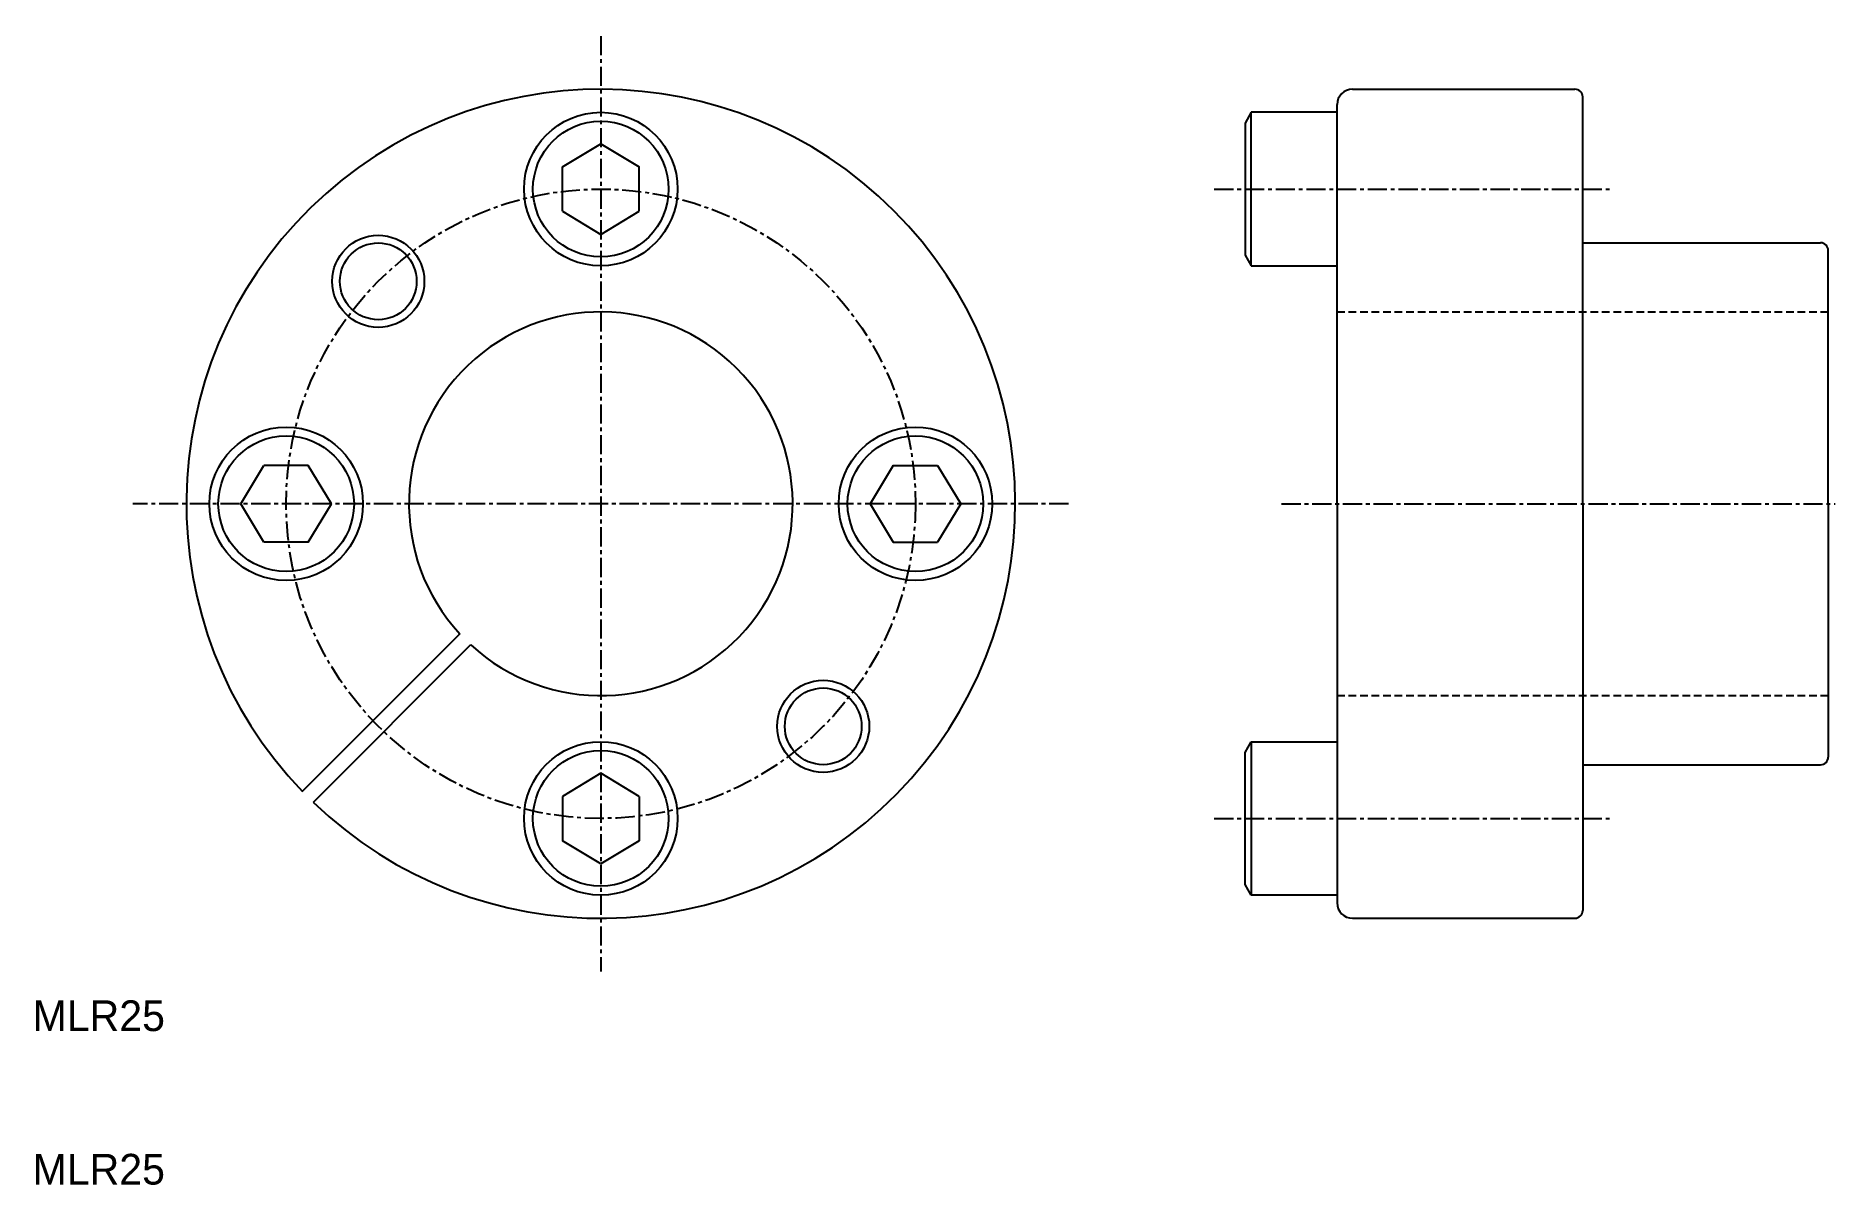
# Model space of a CAD drawing. Extents: x 10 to 127, y 10 to 85.
import ezdxf

# ---------------------------------------------------------------- set-up
doc = ezdxf.new("R2010")
doc.units = 0
doc.linetypes.add('CENTER', pattern=[2, 1.25, -0.25, 0.25, -0.25])
doc.linetypes.add('DASHED', pattern=[0.75, 0.5, -0.25])
doc.layers.get('0').update_dxf_attribs({"linetype": 'CONTINUOUS'})
doc.layers.add('CENTER', color=1, linetype='CENTER')

msp = doc.modelspace()

# ---------------------------------------------------------------- linework, layer by layer
at = {"color": 7, "linetype": 'CONTINUOUS'}
for p, q in [((95.99, 81.35), (110.49, 81.35)), ((89.39, 79.85), (88.99, 79.15)), ((94.99, 79.85), (89.39, 79.85)), ((89.39, 69.85), (89.39, 79.85)), ((94.99, 54.35), (94.99, 80.35)), ((94.99, 69.85), (94.99, 79.85)), ((110.99, 54.35), (110.99, 80.85)), ((88.99, 79.15), (88.99, 70.54)), ((88.99, 70.54), (89.39, 69.85)), ((110.99, 71.35), (126.49, 71.35)), ((126.99, 54.35), (126.99, 70.85)), ((89.39, 69.85), (94.99, 69.85)), ((94.99, 54.35), (94.99, 28.35)), ((110.99, 54.35), (110.99, 27.85)), ((126.99, 54.35), (126.99, 37.85)), ((37.83, 45.87), (27.57, 35.61)), ((38.54, 45.16), (28.28, 34.9)), ((88.99, 38.15), (89.39, 38.85)), ((89.39, 38.85), (94.99, 38.85)), ((89.39, 38.85), (89.39, 28.85)), ((94.99, 38.85), (94.99, 28.85)), ((88.99, 29.54), (88.99, 38.15)), ((110.99, 37.35), (126.49, 37.35)), ((89.39, 28.85), (88.99, 29.54)), ((94.99, 28.85), (89.39, 28.85)), ((95.99, 27.35), (110.49, 27.35))]:
    msp.add_line(p, q, dxfattribs=at)
at = {"color": 0}
for p, q in [((44.52, 76.29), (47.02, 77.8)), ((47.02, 77.8), (49.52, 76.29)), ((44.52, 73.4), (44.52, 76.29)), ((49.52, 73.4), (49.52, 76.29)), ((44.52, 73.4), (47.02, 71.9)), ((47.02, 71.9), (49.52, 73.4)), ((23.57, 54.35), (25.07, 56.85)), ((27.96, 56.85), (25.07, 56.85)), ((29.47, 54.35), (27.96, 56.85)), ((66.07, 56.85), (64.57, 54.35)), ((66.07, 56.85), (68.96, 56.85)), ((68.96, 56.85), (70.47, 54.35)), ((25.07, 51.85), (23.57, 54.35)), ((27.96, 51.85), (29.47, 54.35)), ((64.57, 54.35), (66.07, 51.85)), ((70.47, 54.35), (68.96, 51.85)), ((27.96, 51.85), (25.07, 51.85)), ((66.07, 51.85), (68.96, 51.85)), ((47.02, 36.8), (44.52, 35.29)), ((49.52, 35.29), (47.02, 36.8)), ((44.52, 35.29), (44.52, 32.4)), ((49.52, 35.29), (49.52, 32.4)), ((47.02, 30.9), (44.52, 32.4)), ((49.52, 32.4), (47.02, 30.9))]:
    msp.add_line(p, q, dxfattribs=at)
at = {"color": 3, "linetype": 'DASHED'}
for p, q in [((94.99, 66.85), (126.99, 66.85)), ((94.99, 41.85), (126.99, 41.85))]:
    msp.add_line(p, q, dxfattribs=at)
at = {"color": 0}
for centre, radius in [((47.02, 74.85), 5), ((47.02, 74.85), 4.42), ((26.52, 54.35), 5), ((26.52, 54.35), 4.42), ((67.52, 54.35), 5), ((67.52, 54.35), 4.42), ((47.02, 33.85), 5), ((47.02, 33.85), 4.42)]:
    msp.add_circle(centre, radius, dxfattribs=at)
at = {"color": 3, "linetype": 'CONTINUOUS'}
for centre in [(32.52, 68.84), (61.51, 39.85)]:
    msp.add_circle(centre, 3, dxfattribs=at)
at = {"color": 7, "linetype": 'CONTINUOUS'}
for centre in [(32.52, 68.84), (61.51, 39.85)]:
    msp.add_circle(centre, 2.5, dxfattribs=at)
for centre, radius, start, end in [((47.02, 54.35), 27, 226.0611, 223.9389), ((95.99, 80.35), 1, 90, 180), ((110.49, 80.85), 0.5, 0, 90), ((126.49, 70.85), 0.5, 0, 90), ((47.02, 54.35), 12.5, 227.2924, 222.7076), ((126.49, 37.85), 0.5, 270, 0), ((95.99, 28.35), 1, 180, 270), ((110.49, 27.85), 0.5, 270, 0)]:
    msp.add_arc(centre, radius, start, end, dxfattribs=at)
at = {"layer": 'CENTER', "color": 1, "linetype": 'CENTER'}
for p, q in [((47.02, 84.82), (47.02, 23.87)), ((86.99, 74.85), (112.99, 74.85)), ((77.49, 54.35), (16.54, 54.35)), ((91.37, 54.35), (127.43, 54.35)), ((86.99, 33.85), (112.99, 33.85))]:
    msp.add_line(p, q, dxfattribs=at)
msp.add_circle((47.02, 54.35), 20.5, dxfattribs=at)

# ---------------------------------------------------------------- texts
at = {"color": 7, "linetype": 'CONTINUOUS'}
for p in [(10, 20), (10, 10)]:
    msp.add_text('MLR25', height=2, dxfattribs=at).set_placement(p)

doc.saveas('drawing.dxf')
